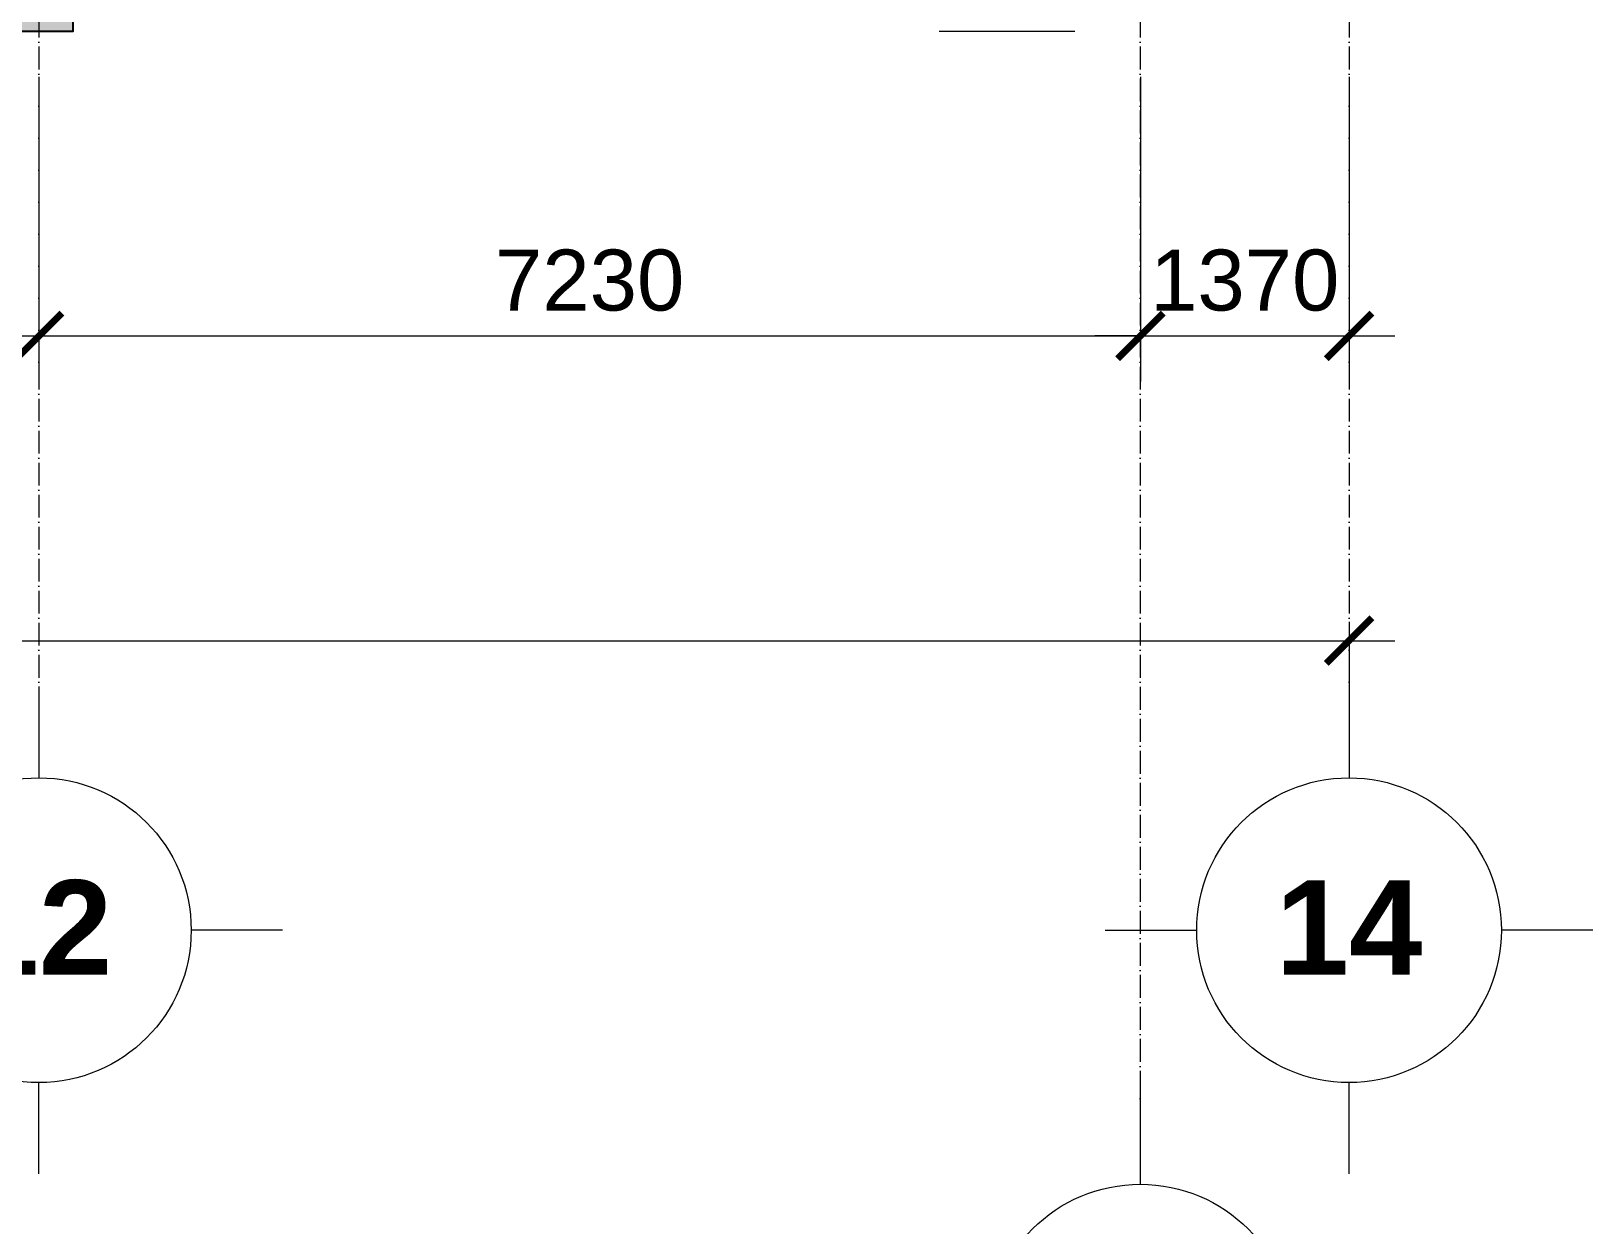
# Model space of a CAD drawing. Header units: millimetres. Extents: x -20144 to 122974, y -38328 to 48263.
# Drawn here: x 32351 to 42601, y -7834 to 0 of the extents above; entities that cross this region are included whole.
import ezdxf

# ---------------------------------------------------------------- set-up
doc = ezdxf.new("R2010")
doc.units = ezdxf.units.MM
doc.linetypes.add('Grid Line', pattern=[4.2, 3, -0.6, 0, -0.6])
for name, color, linetype, lineweight in [('DIM', 1, 'Continuous', 5), ('KH', 6, 'Continuous', 5), ('NET-CAT', 3, 'Continuous', 15), ('TRUC', 225, 'Continuous', 5), ('X-COT HAM$0$LC.HA', 8, 'Continuous', 9)]:
    doc.layers.add(name, color=color, linetype=linetype, lineweight=lineweight)
doc.styles.add('Arial_B', font='arialbd_0.ttf', dxfattribs={"height": 619.047619})
doc.styles.add('TA1', font='arial_0.ttf')
doc.dimstyles.new('D_200_KTx2', dxfattribs={"dimtxt": 400, "dimasz": 300, "dimexe": 300, "dimexo": 300, "dimgap": 160, "dimtad": 1, "dimdec": 0, "dimzin": 9, "dimtxsty": 'TA1', "dimblk": 'ARCHTICK', "dimcen": 1, "dimdle": 300, "dimclrd": 256, "dimclre": 256, "dimclrt": 7, "dimadec": 0, "dimazin": 0, "dimtfac": 1, "dimtdec": 0, "dimtix": 1, "dimtmove": 1, "dimatfit": 3, "dimldrblk": 'ARCHTICK', "dimfxl": 0, "dimtolj": 1, "dimtzin": 0, "dimlwd": -1, "dimlwe": -1, "dimarcsym": 0})

# ---------------------------------------------------------------- blocks, each defined once
blk = doc.blocks.new('ALC1807-ASCENT PLAZA-KET CAU_rvt-1-MẶT BẰNG TẦNG 5 ĐẾN TẦNG 22')
at = {"layer": 'X-COT HAM$0$LC.HA'}
h = blk.add_hatch(color=256, dxfattribs=at)
h.dxf.hatch_style = 1
h.paths.add_polyline_path([(32626, 1800), (32176, 1800), (32176, 0), (32626, 0)])
at = {"ltscale": 1000}
blk.add_lwpolyline([(32626, 1800), (32176, 1800), (32176, 0), (32626, 0)], close=True, dxfattribs=at)
blk = doc.blocks.new('_ArchTick')
at = {"color": 0, "const_width": 0.15}
blk.add_lwpolyline([(-0.5, -0.5), (0.5, 0.5)], dxfattribs=at)
blk = doc.blocks.new('*D650')
at = {"layer": 'Defpoints', "color": 0, "transparency": 16777216}
for p in [(28051, 0), (32401, 0), (32401, -2000)]:
    blk.add_point(p, dxfattribs=at)
at = {"layer": 'DIM', "transparency": 16777216}
for p, q in [((28051, -300), (28051, -2300)), ((32401, -300), (32401, -2300)), ((27751, -2000), (32701, -2000))]:
    blk.add_line(p, q, dxfattribs=at)
at = {"layer": 'DIM', "transparency": 16777216, "xscale": 300, "yscale": 300, "zscale": 300, "rotation": 180}
blk.add_blockref('_ArchTick', (28051, -2000), dxfattribs=at)
at = {"layer": 'DIM', "transparency": 16777216, "xscale": 300, "yscale": 300, "zscale": 300}
blk.add_blockref('_ArchTick', (32401, -2000), dxfattribs=at)
at = {"layer": 'DIM', "color": 7, "transparency": 16777216, "insert": (30226, -1636), "char_height": 400, "attachment_point": 5, "style": 'TA1'}
blk.add_mtext('\\A1;4350', dxfattribs=at)
blk = doc.blocks.new('*D651')
at = {"layer": 'Defpoints', "color": 0, "transparency": 16777216}
for p in [(32401, 0), (39631, 0), (39631, -2000)]:
    blk.add_point(p, dxfattribs=at)
at = {"layer": 'DIM', "transparency": 16777216}
for p, q in [((32401, -300), (32401, -2300)), ((39631, -300), (39631, -2300)), ((32101, -2000), (39931, -2000))]:
    blk.add_line(p, q, dxfattribs=at)
at = {"layer": 'DIM', "transparency": 16777216, "xscale": 300, "yscale": 300, "zscale": 300, "rotation": 180}
blk.add_blockref('_ArchTick', (32401, -2000), dxfattribs=at)
at = {"layer": 'DIM', "transparency": 16777216, "xscale": 300, "yscale": 300, "zscale": 300}
blk.add_blockref('_ArchTick', (39631, -2000), dxfattribs=at)
at = {"layer": 'DIM', "color": 7, "transparency": 16777216, "insert": (36016, -1636), "char_height": 400, "attachment_point": 5, "style": 'TA1'}
blk.add_mtext('\\A1;7230', dxfattribs=at)
blk = doc.blocks.new('*D652')
at = {"layer": 'Defpoints', "color": 0, "transparency": 16777216}
for p in [(39631, 0), (41001, 0), (41001, -2000)]:
    blk.add_point(p, dxfattribs=at)
at = {"layer": 'DIM', "transparency": 16777216}
for p, q in [((39631, -300), (39631, -2300)), ((41001, -300), (41001, -2300)), ((39631, -2000), (39331, -2000)), ((39631, -2000), (41001, -2000)), ((41001, -2000), (41301, -2000))]:
    blk.add_line(p, q, dxfattribs=at)
at = {"layer": 'DIM', "transparency": 16777216, "xscale": 300, "yscale": 300, "zscale": 300}
blk.add_blockref('_ArchTick', (39631, -2000), dxfattribs=at)
at = {"layer": 'DIM', "transparency": 16777216, "xscale": 300, "yscale": 300, "zscale": 300, "rotation": 180}
blk.add_blockref('_ArchTick', (41001, -2000), dxfattribs=at)
at = {"layer": 'DIM', "color": 7, "transparency": 16777216, "insert": (40316, -1636), "char_height": 400, "attachment_point": 5, "style": 'TA1'}
blk.add_mtext('\\A1;1370', dxfattribs=at)
blk = doc.blocks.new('*D653')
at = {"layer": 'Defpoints', "color": 0, "transparency": 16777216}
for p in [(-8499, -3576), (41001, -3576), (41001, -4000)]:
    blk.add_point(p, dxfattribs=at)
at = {"layer": 'DIM', "transparency": 16777216}
for p, q in [((-8499, -3876), (-8499, -4300)), ((41001, -3876), (41001, -4300)), ((-8799, -4000), (41301, -4000))]:
    blk.add_line(p, q, dxfattribs=at)
at = {"layer": 'DIM', "transparency": 16777216, "xscale": 300, "yscale": 300, "zscale": 300, "rotation": 180}
blk.add_blockref('_ArchTick', (-8499, -4000), dxfattribs=at)
at = {"layer": 'DIM', "transparency": 16777216, "xscale": 300, "yscale": 300, "zscale": 300}
blk.add_blockref('_ArchTick', (41001, -4000), dxfattribs=at)
at = {"layer": 'DIM', "color": 7, "transparency": 16777216, "insert": (16251, -3636), "char_height": 400, "attachment_point": 5, "style": 'TA1'}
blk.add_mtext('\\A1;49500', dxfattribs=at)
blk = doc.blocks.new('Grid - FamilyAL-KH TRUC-550400-MẶT BẰNG HẦM 2')
at = {"layer": 'KH'}
for p, q in [((0, 7), (0, 4)), ((-8, -1), (-5, -1)), ((8, -1), (5, -1)), ((0, -9), (0, -6))]:
    blk.add_line(p, q, dxfattribs=at)
blk.add_circle((0, -1), 5, dxfattribs=at)

msp = doc.modelspace()

# ---------------------------------------------------------------- linework, layer by layer
at = {"layer": 'NET-CAT'}
msp.add_line((38310.5, -0.1), (39200.5, -0.1), dxfattribs=at)
at = {"layer": 'TRUC', "linetype": 'Grid Line', "ltscale": 50}
for p, q in [((32400.5, 43599.9), (32400.5, -4500.1)), ((39630.5, 43599.9), (39630.5, -7167.6)), ((41000.5, 43599.9), (41000.5, -4500.1))]:
    msp.add_line(p, q, dxfattribs=at)

# ---------------------------------------------------------------- block references
at = {"lineweight": 5}
msp.add_blockref('ALC1807-ASCENT PLAZA-KET CAU_rvt-1-MẶT BẰNG TẦNG 5 ĐẾN TẦNG 22', (0, 0), dxfattribs=at)
at = {"lineweight": 5, "xscale": 199.9999999999999, "yscale": 199.9999999999999, "zscale": 199.9999999999999, "rotation": 180}
for p in [(32400.5, -6100.1), (41000.5, -6100.1), (39630.5, -8767.6)]:
    msp.add_blockref('Grid - FamilyAL-KH TRUC-550400-MẶT BẰNG HẦM 2', p, dxfattribs=at)

# ---------------------------------------------------------------- texts
at = {"layer": 'KH', "char_height": 619.05, "width": 1116.488, "attachment_point": 2, "line_spacing_factor": 0.941778, "style": 'Arial_B'}
for s, insert in [('12', (32400.8, -5572.2)), ('14', (41000.8, -5572.2))]:
    msp.add_mtext(s, dxfattribs=dict(at, insert=insert))

# ---------------------------------------------------------------- dimensions: what is measured, and where the dimension line sits
at = {"layer": 'DIM'}
for base, p1, p2, picture, middle in [((32400.5, -2000.1), (28050.5, -0.1), (32400.5, -0.1), '*D650', (30225.5, -1635.7)), ((39630.5, -2000.1), (32400.5, -0.1), (39630.5, -0.1), '*D651', (36015.5, -1635.7)), ((41000.5, -2000.1), (39630.5, -0.1), (41000.5, -0.1), '*D652', (40315.5, -1635.7)), ((41000.5, -4000.1), (-8499.5, -3575.8), (41000.5, -3575.8), '*D653', (16250.5, -3635.8))]:
    dim = msp.add_linear_dim(base=base, p1=p1, p2=p2, dimstyle='D_200_KTx2', dxfattribs=at)
    dim.commit()
    dim.dimension.update_dxf_attribs({"geometry": picture, "text_midpoint": middle})

doc.saveas('drawing.dxf')
